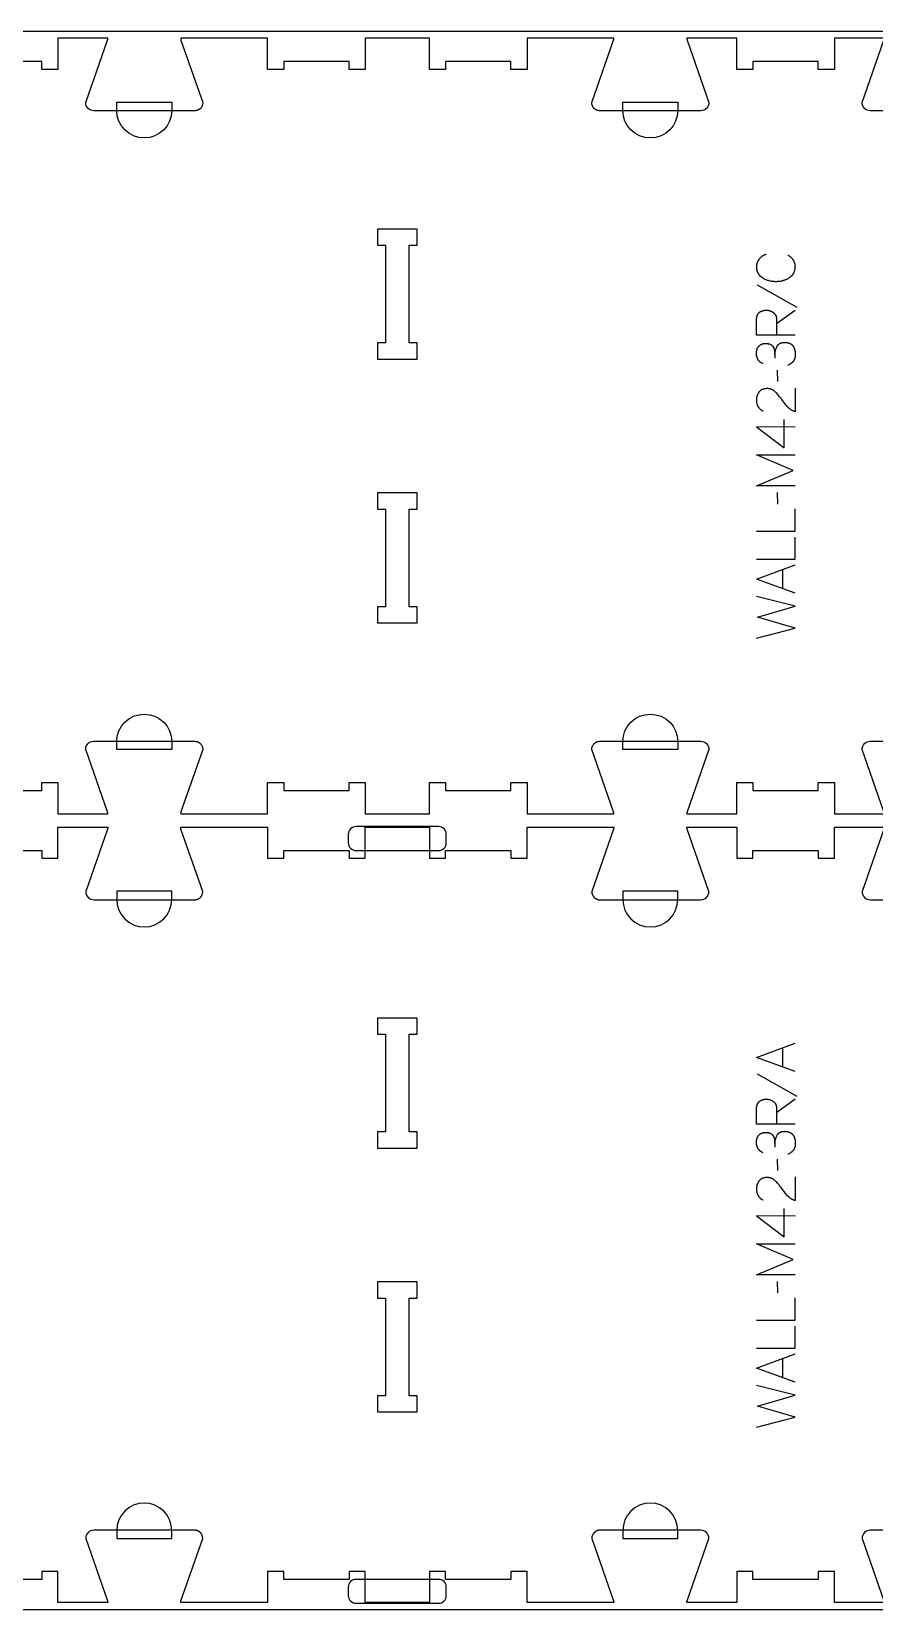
# Model space of a CAD drawing. Extents: x 0 to 4485, y 0 to 10771.
# Drawn here: x 1324 to 1975, y 4349 to 5569 of the extents above; entities that cross this region are included whole.
import ezdxf

# ---------------------------------------------------------------- set-up
doc = ezdxf.new("R2010")
doc.units = 0
for name, color, linetype in [('0_SHEET_SPRUCEPLY_2440X122', 1, 'CONTINUOUS'), ('1_ANYTOOL_1MMDEEP_LABELS_S', 2, 'CONTINUOUS'), ('3_ANYTOOL_CUTTHROUGH_INSID', 4, 'CONTINUOUS'), ('4_ANYTOOL_CUTTHROUGH_OUTSI', 5, 'CONTINUOUS'), ('5_ANYTOOL_HALF_MILL_9MM_IN', 3, 'CONTINUOUS')]:
    doc.layers.add(name, color=color, linetype=linetype)

msp = doc.modelspace()

# ---------------------------------------------------------------- linework, layer by layer
at = {"layer": '0_SHEET_SPRUCEPLY_2440X122'}
msp.add_lwpolyline([(371.7, 5569.4), (371.7, 4349.4), (2811.7, 4349.4), (2811.7, 5569.4)], close=True, dxfattribs=at)
at = {"layer": '1_ANYTOOL_1MMDEEP_LABELS_S', "color": 2}
for points in [[(1891.8, 5397.2), (1891.4, 5397.1), (1891, 5396.9), (1890.6, 5396.7), (1890.2, 5396.5), (1889.8, 5396.3), (1889.5, 5396.1), (1889.1, 5395.9), (1888.8, 5395.7), (1888.5, 5395.4), (1888.1, 5395.2), (1887.8, 5394.9), (1887.5, 5394.6), (1887.2, 5394.4), (1886.9, 5394.1), (1886.7, 5393.8), (1886.4, 5393.5), (1886.3, 5393.3), (1886.1, 5393.1), (1886, 5393), (1885.9, 5392.8), (1885.8, 5392.7), (1885.7, 5392.5), (1885.6, 5392.3), (1885.5, 5392.1), (1885.4, 5392), (1885.3, 5391.8), (1885.2, 5391.6), (1885.1, 5391.4), (1885, 5391.2), (1884.9, 5391.1), (1884.9, 5390.9), (1884.8, 5390.7), (1884.7, 5390.5), (1884.7, 5390.3), (1884.6, 5390.1), (1884.6, 5389.9), (1884.5, 5389.7), (1884.5, 5389.5), (1884.4, 5389.3), (1884.4, 5389.1), (1884.4, 5388.9), (1884.3, 5388.7), (1884.3, 5388.5), (1884.3, 5388.2), (1884.3, 5388), (1884.3, 5387.8), (1884.3, 5387.6), (1884.3, 5387.4), (1884.3, 5387), (1884.3, 5386.7), (1884.3, 5386.3), (1884.3, 5386), (1884.4, 5385.7), (1884.4, 5385.4), (1884.5, 5385.1), (1884.6, 5384.8), (1884.6, 5384.5), (1884.7, 5384.2), (1884.8, 5383.9), (1884.9, 5383.6), (1885, 5383.3), (1885.1, 5383.2), (1885.2, 5383), (1885.2, 5382.9), (1885.3, 5382.8), (1885.4, 5382.6), (1885.4, 5382.5), (1885.5, 5382.4), (1885.6, 5382.3), (1885.7, 5382.1), (1885.8, 5382), (1885.8, 5381.9), (1885.9, 5381.8), (1886, 5381.6), (1886.1, 5381.5), (1886.3, 5381.3), (1886.5, 5381), (1886.7, 5380.8), (1886.9, 5380.6), (1887.1, 5380.4), (1887.4, 5380.2), (1887.6, 5380), (1887.9, 5379.8), (1888.1, 5379.6), (1888.4, 5379.4), (1888.7, 5379.2), (1889, 5379), (1889.6, 5378.7), (1890.1, 5378.4), (1890.8, 5378.1), (1891.4, 5377.8), (1892, 5377.5), (1892.6, 5377.3), (1893.2, 5377.1), (1893.9, 5376.9), (1894.5, 5376.8), (1895.2, 5376.6), (1895.8, 5376.5), (1896.5, 5376.4), (1897.2, 5376.3), (1897.9, 5376.3), (1898.6, 5376.2), (1899.3, 5376.2), (1900, 5376.2), (1900.7, 5376.3), (1901.3, 5376.3), (1902, 5376.4), (1902.7, 5376.5), (1903.3, 5376.6), (1904, 5376.8), (1904.3, 5376.8), (1904.7, 5376.9), (1905, 5377), (1905.3, 5377.1), (1905.6, 5377.2), (1905.9, 5377.3), (1906.2, 5377.4), (1906.6, 5377.6), (1907.2, 5377.8), (1907.8, 5378.1), (1908.4, 5378.4), (1909, 5378.7), (1909.6, 5379.1), (1909.9, 5379.2), (1910.1, 5379.4), (1910.4, 5379.6), (1910.7, 5379.8), (1910.9, 5380), (1911.2, 5380.2), (1911.4, 5380.5), (1911.6, 5380.7), (1911.8, 5380.9), (1912, 5381.1), (1912.2, 5381.4), (1912.3, 5381.5), (1912.4, 5381.6), (1912.5, 5381.7), (1912.6, 5381.9), (1912.7, 5382), (1912.8, 5382.1), (1912.9, 5382.3), (1912.9, 5382.4), (1913, 5382.5), (1913.1, 5382.6), (1913.2, 5382.8), (1913.2, 5382.9), (1913.4, 5383.2), (1913.5, 5383.5), (1913.6, 5383.8), (1913.7, 5384.1), (1913.8, 5384.4), (1913.9, 5384.7), (1914, 5385), (1914, 5385.3), (1914.1, 5385.6), (1914.2, 5386), (1914.2, 5386.3), (1914.2, 5386.6), (1914.2, 5387), (1914.3, 5387.3), (1914.3, 5387.7), (1914.3, 5388.1), (1914.2, 5388.5), (1914.2, 5388.6), (1914.2, 5388.8), (1914.2, 5389), (1914.2, 5389.2), (1914.1, 5389.4), (1914.1, 5389.5), (1914.1, 5389.7), (1914, 5389.9), (1914, 5390.1), (1914, 5390.2), (1913.9, 5390.4), (1913.9, 5390.6), (1913.8, 5390.7), (1913.8, 5390.9), (1913.7, 5391), (1913.6, 5391.2), (1913.6, 5391.3), (1913.5, 5391.5), (1913.4, 5391.6), (1913.4, 5391.8), (1913.3, 5391.9), (1913.2, 5392.1), (1913.1, 5392.2), (1913, 5392.4), (1912.9, 5392.5), (1912.8, 5392.7), (1912.7, 5392.8), (1912.6, 5392.9), (1912.4, 5393.2), (1912.2, 5393.5), (1912, 5393.7), (1911.8, 5394), (1911.5, 5394.2), (1911.3, 5394.4), (1911, 5394.7), (1910.8, 5394.9), (1910.5, 5395.1), (1910.2, 5395.3), (1910, 5395.6), (1909.7, 5395.8), (1909.4, 5396), (1909.1, 5396.2), (1908.8, 5396.3), (1908.4, 5396.5)], [(1884.7, 5373.6), (1915.5, 5356.4)], [(1914.3, 5334.6), (1884.3, 5334.6), (1884.3, 5346), (1884.3, 5346.5), (1884.3, 5347), (1884.3, 5347.2), (1884.3, 5347.4), (1884.4, 5347.6), (1884.4, 5347.9), (1884.4, 5348.1), (1884.5, 5348.3), (1884.5, 5348.5), (1884.5, 5348.7), (1884.6, 5348.9), (1884.6, 5349.1), (1884.7, 5349.3), (1884.8, 5349.5), (1884.8, 5349.7), (1884.9, 5349.9), (1885, 5350), (1885, 5350.2), (1885.1, 5350.4), (1885.2, 5350.5), (1885.3, 5350.7), (1885.4, 5350.9), (1885.5, 5351), (1885.6, 5351.2), (1885.7, 5351.3), (1885.8, 5351.5), (1885.9, 5351.6), (1886, 5351.7), (1886.1, 5351.9), (1886.2, 5352), (1886.4, 5352.1), (1886.5, 5352.2), (1886.6, 5352.3), (1886.7, 5352.4), (1886.9, 5352.6), (1887, 5352.7), (1887.2, 5352.8), (1887.3, 5352.9), (1887.5, 5352.9), (1887.6, 5353), (1887.8, 5353.1), (1888, 5353.2), (1888.1, 5353.3), (1888.3, 5353.3), (1888.5, 5353.4), (1888.7, 5353.5), (1888.9, 5353.5), (1889.1, 5353.6), (1889.2, 5353.6), (1889.4, 5353.7), (1889.6, 5353.7), (1889.9, 5353.8), (1890.1, 5353.8), (1890.3, 5353.8), (1890.5, 5353.9), (1890.7, 5353.9), (1890.9, 5353.9), (1891.2, 5353.9), (1891.6, 5354), (1892.1, 5354), (1892.3, 5354), (1892.5, 5354), (1892.6, 5354), (1892.8, 5353.9), (1893, 5353.9), (1893.2, 5353.9), (1893.3, 5353.9), (1893.5, 5353.9), (1893.7, 5353.8), (1893.8, 5353.8), (1894, 5353.8), (1894.2, 5353.7), (1894.3, 5353.7), (1894.5, 5353.6), (1894.7, 5353.6), (1894.8, 5353.5), (1895, 5353.5), (1895.1, 5353.4), (1895.3, 5353.3), (1895.5, 5353.3), (1895.6, 5353.2), (1895.8, 5353.1), (1895.9, 5353.1), (1896.1, 5353), (1896.2, 5352.9), (1896.4, 5352.8), (1896.5, 5352.7), (1896.7, 5352.6), (1896.8, 5352.5), (1897, 5352.4), (1897.1, 5352.3), (1897.3, 5352.2), (1897.4, 5352.1), (1897.6, 5352), (1897.7, 5351.8), (1897.8, 5351.7), (1898, 5351.6), (1898.1, 5351.5), (1898.2, 5351.4), (1898.3, 5351.2), (1898.4, 5351.1), (1898.5, 5351), (1898.6, 5350.8), (1898.7, 5350.7), (1898.8, 5350.5), (1898.9, 5350.4), (1899, 5350.3), (1899.1, 5350.1), (1899.2, 5350), (1899.2, 5349.8), (1899.3, 5349.7), (1899.4, 5349.5), (1899.4, 5349.3), (1899.5, 5349.2), (1899.5, 5349), (1899.6, 5348.8), (1899.6, 5348.7), (1899.6, 5348.5), (1899.7, 5348.3), (1899.7, 5348.1), (1899.7, 5348), (1899.7, 5347.8), (1899.7, 5347.6), (1899.8, 5345.7), (1899.8, 5343.6), (1899.8, 5334.7)], [(1899.8, 5343.6), (1914.3, 5354.1)], [(1889.2, 5312.5), (1888.9, 5312.7), (1888.6, 5312.9), (1888.3, 5313), (1888, 5313.2), (1887.8, 5313.4), (1887.5, 5313.6), (1887.3, 5313.8), (1887.2, 5313.9), (1887, 5314), (1886.9, 5314.1), (1886.8, 5314.2), (1886.7, 5314.3), (1886.6, 5314.4), (1886.5, 5314.5), (1886.4, 5314.6), (1886.3, 5314.7), (1886.2, 5314.8), (1886.1, 5315), (1886, 5315.1), (1885.9, 5315.2), (1885.8, 5315.3), (1885.7, 5315.4), (1885.7, 5315.6), (1885.6, 5315.7), (1885.5, 5315.8), (1885.4, 5315.9), (1885.3, 5316.1), (1885.3, 5316.2), (1885.2, 5316.3), (1885.1, 5316.5), (1885.1, 5316.6), (1885, 5316.8), (1885, 5316.9), (1884.9, 5317), (1884.8, 5317.2), (1884.8, 5317.3), (1884.7, 5317.5), (1884.7, 5317.6), (1884.7, 5317.8), (1884.6, 5318.1), (1884.5, 5318.4), (1884.4, 5318.7), (1884.4, 5319), (1884.3, 5319.3), (1884.3, 5319.7), (1884.3, 5320), (1884.3, 5320.4), (1884.3, 5320.7), (1884.3, 5320.9), (1884.3, 5321.1), (1884.3, 5321.3), (1884.3, 5321.5), (1884.3, 5321.7), (1884.3, 5321.9), (1884.4, 5322.1), (1884.4, 5322.3), (1884.4, 5322.5), (1884.5, 5322.7), (1884.5, 5322.9), (1884.5, 5323.1), (1884.6, 5323.3), (1884.6, 5323.4), (1884.7, 5323.6), (1884.7, 5323.8), (1884.8, 5324), (1884.9, 5324.1), (1884.9, 5324.3), (1885, 5324.5), (1885.1, 5324.6), (1885.2, 5324.8), (1885.2, 5324.9), (1885.3, 5325.1), (1885.4, 5325.2), (1885.5, 5325.4), (1885.6, 5325.5), (1885.7, 5325.7), (1885.8, 5325.8), (1885.9, 5326), (1886, 5326.1), (1886.2, 5326.2), (1886.3, 5326.4), (1886.4, 5326.5), (1886.5, 5326.6), (1886.6, 5326.7), (1886.8, 5326.8), (1886.9, 5326.9), (1887.1, 5327), (1887.2, 5327.1), (1887.3, 5327.2), (1887.5, 5327.3), (1887.6, 5327.4), (1887.8, 5327.5), (1887.9, 5327.6), (1888.1, 5327.7), (1888.3, 5327.7), (1888.4, 5327.8), (1888.6, 5327.9), (1888.8, 5327.9), (1889, 5328), (1889.1, 5328), (1889.3, 5328.1), (1889.5, 5328.1), (1889.7, 5328.2), (1889.9, 5328.2), (1890.1, 5328.2), (1890.3, 5328.2), (1890.5, 5328.3), (1890.7, 5328.3), (1890.9, 5328.3), (1891.1, 5328.3), (1891.3, 5328.3), (1891.9, 5328.3), (1892.2, 5328.3), (1892.5, 5328.3), (1892.8, 5328.2), (1893.1, 5328.2), (1893.3, 5328.2), (1893.4, 5328.1), (1893.6, 5328.1), (1893.7, 5328.1), (1893.8, 5328), (1894, 5328), (1894.1, 5328), (1894.2, 5327.9), (1894.3, 5327.9), (1894.5, 5327.8), (1894.6, 5327.8), (1894.7, 5327.8), (1894.8, 5327.7), (1894.9, 5327.7), (1895.1, 5327.6), (1895.2, 5327.5), (1895.3, 5327.5), (1895.4, 5327.4), (1895.5, 5327.4), (1895.6, 5327.3), (1895.7, 5327.2), (1895.8, 5327.1), (1895.9, 5327), (1896.1, 5326.8), (1896.3, 5326.7), (1896.4, 5326.5), (1896.5, 5326.4), (1896.6, 5326.4), (1896.7, 5326.3), (1896.7, 5326.2), (1896.8, 5326.1), (1896.9, 5326), (1896.9, 5325.9), (1897, 5325.8), (1897.1, 5325.8), (1897.1, 5325.7), (1897.2, 5325.6), (1897.2, 5325.5), (1897.3, 5325.4), (1897.4, 5325.3), (1897.4, 5325.2), (1897.5, 5325.1), (1897.5, 5325), (1897.6, 5324.9), (1897.6, 5324.8), (1897.6, 5324.7), (1897.7, 5324.6), (1897.7, 5324.5), (1897.8, 5324.3), (1897.9, 5324.1), (1898, 5323.8), (1898, 5323.6), (1898.1, 5323.4), (1898.1, 5323.2), (1898.2, 5322.9), (1898.2, 5322.7), (1898.3, 5322.5), (1898.3, 5322.3), (1898.3, 5322), (1898.4, 5321.8), (1898.4, 5321.5), (1898.4, 5321.3), (1898.4, 5321.1), (1898.4, 5320.8), (1898.5, 5320.6), (1898.5, 5316.9)], [(1898.5, 5319.6), (1898.5, 5320.1), (1898.6, 5320.5), (1898.6, 5320.9), (1898.7, 5321.4), (1898.7, 5321.8), (1898.8, 5322.2), (1898.9, 5322.6), (1899, 5323), (1899.1, 5323.4), (1899.3, 5323.8), (1899.4, 5324.2), (1899.5, 5324.6), (1899.7, 5325), (1899.9, 5325.4), (1900, 5325.7), (1900.2, 5326.1), (1900.3, 5326.3), (1900.4, 5326.5), (1900.5, 5326.6), (1900.5, 5326.6), (1900.6, 5326.7), (1900.7, 5326.8), (1900.7, 5326.9), (1900.8, 5327), (1900.8, 5327), (1900.9, 5327.1), (1901, 5327.2), (1901, 5327.3), (1901.1, 5327.3), (1901.2, 5327.4), (1901.2, 5327.5), (1901.3, 5327.5), (1901.4, 5327.6), (1901.4, 5327.7), (1901.5, 5327.7), (1901.6, 5327.8), (1901.7, 5327.9), (1901.8, 5327.9), (1901.8, 5328), (1901.9, 5328), (1902, 5328.1), (1902.1, 5328.1), (1902.2, 5328.2), (1902.2, 5328.2), (1902.3, 5328.3), (1902.4, 5328.3), (1902.5, 5328.4), (1902.6, 5328.4), (1902.7, 5328.5), (1902.8, 5328.5), (1902.9, 5328.5), (1903, 5328.6), (1903.1, 5328.7), (1903.3, 5328.7), (1903.5, 5328.8), (1903.8, 5328.8), (1904, 5328.9), (1904.2, 5328.9), (1904.4, 5329), (1904.6, 5329), (1904.9, 5329), (1905.1, 5329), (1905.3, 5329.1), (1905.6, 5329.1), (1905.8, 5329.1), (1906.1, 5329.1), (1906.4, 5329.1), (1906.6, 5329.1), (1906.9, 5329), (1907.2, 5329), (1907.4, 5329), (1907.7, 5329), (1907.9, 5328.9), (1908.2, 5328.9), (1908.4, 5328.8), (1908.6, 5328.8), (1908.8, 5328.7), (1909.1, 5328.7), (1909.3, 5328.6), (1909.5, 5328.5), (1909.7, 5328.5), (1909.9, 5328.4), (1910.1, 5328.3), (1910.3, 5328.2), (1910.5, 5328.1), (1910.6, 5328), (1910.8, 5327.9), (1911, 5327.8), (1911.2, 5327.7), (1911.3, 5327.6), (1911.5, 5327.4), (1911.6, 5327.3), (1911.7, 5327.2), (1911.8, 5327.2), (1911.8, 5327.1), (1911.9, 5327), (1912, 5327), (1912, 5326.9), (1912.1, 5326.8), (1912.2, 5326.7), (1912.3, 5326.6), (1912.4, 5326.4), (1912.5, 5326.3), (1912.6, 5326.1), (1912.8, 5325.9), (1912.9, 5325.8), (1913, 5325.6), (1913.1, 5325.4), (1913.2, 5325.2), (1913.2, 5325), (1913.3, 5324.9), (1913.4, 5324.7), (1913.5, 5324.5), (1913.6, 5324.3), (1913.6, 5324.1), (1913.7, 5323.9), (1913.8, 5323.7), (1913.8, 5323.4), (1913.9, 5323.2), (1913.9, 5323), (1914, 5322.8), (1914, 5322.5), (1914.1, 5322.3), (1914.1, 5322.1), (1914.1, 5321.8), (1914.2, 5321.4), (1914.2, 5320.9), (1914.3, 5320.3), (1914.3, 5319.8), (1914.3, 5319.4), (1914.2, 5319.1), (1914.2, 5318.7), (1914.2, 5318.3), (1914.1, 5318), (1914.1, 5317.8), (1914.1, 5317.6), (1914, 5317.5), (1914, 5317.3), (1914, 5317.1), (1913.9, 5317), (1913.9, 5316.8), (1913.8, 5316.7), (1913.8, 5316.5), (1913.7, 5316.3), (1913.7, 5316.2), (1913.6, 5316), (1913.5, 5315.9), (1913.5, 5315.7), (1913.4, 5315.6), (1913.3, 5315.5), (1913.3, 5315.3), (1913.2, 5315.2), (1913.1, 5315), (1913, 5314.9), (1912.9, 5314.8), (1912.8, 5314.6), (1912.8, 5314.5), (1912.7, 5314.4), (1912.6, 5314.2), (1912.5, 5314.1), (1912.4, 5314), (1912.3, 5313.9), (1912.2, 5313.8), (1912, 5313.6), (1911.9, 5313.5), (1911.8, 5313.4), (1911.7, 5313.3), (1911.6, 5313.2), (1911.4, 5313.1), (1911.3, 5313), (1911.2, 5312.9), (1911.1, 5312.8), (1910.9, 5312.7), (1910.8, 5312.6), (1910.6, 5312.5), (1910.5, 5312.4), (1910.4, 5312.3), (1910.2, 5312.2), (1909.9, 5312), (1909.6, 5311.9), (1909.3, 5311.7), (1908.9, 5311.6), (1908.6, 5311.4)], [(1900.4, 5307.6), (1900.5, 5298.8)], [(1914.2, 5293.8), (1914.2, 5275.5), (1913.7, 5275.7), (1913.5, 5275.8), (1913.3, 5275.9), (1913.1, 5275.9), (1912.8, 5276), (1912.6, 5276.1), (1912.4, 5276.2), (1912.2, 5276.3), (1912, 5276.4), (1911.8, 5276.5), (1911.6, 5276.6), (1911.4, 5276.7), (1911.2, 5276.9), (1911, 5277), (1910.8, 5277.1), (1910.6, 5277.2), (1910.4, 5277.4), (1910.2, 5277.5), (1910.1, 5277.6), (1909.9, 5277.8), (1909.7, 5277.9), (1909.5, 5278.1), (1909.3, 5278.2), (1909.2, 5278.4), (1909, 5278.6), (1908.8, 5278.7), (1908.7, 5278.9), (1908.5, 5279.1), (1908.3, 5279.2), (1908, 5279.6), (1906.8, 5281.1), (1905.6, 5282.6), (1904.5, 5284.1), (1903.3, 5285.6), (1902.8, 5286.3), (1902.2, 5287.1), (1901.6, 5287.8), (1901, 5288.5), (1900.5, 5289.1), (1899.9, 5289.8), (1899.2, 5290.4), (1898.6, 5291), (1898.5, 5291.2), (1898.3, 5291.3), (1898.1, 5291.4), (1898, 5291.6), (1897.8, 5291.7), (1897.7, 5291.8), (1897.5, 5291.9), (1897.3, 5292), (1897.1, 5292.2), (1897, 5292.3), (1896.8, 5292.4), (1896.6, 5292.5), (1896.4, 5292.5), (1896.2, 5292.6), (1896, 5292.7), (1895.8, 5292.8), (1895.7, 5292.9), (1895.5, 5292.9), (1895.3, 5293), (1895.1, 5293), (1894.9, 5293.1), (1894.7, 5293.1), (1894.5, 5293.2), (1894.2, 5293.2), (1894, 5293.3), (1893.8, 5293.3), (1893.6, 5293.3), (1893.4, 5293.3), (1893.2, 5293.4), (1892.9, 5293.4), (1892.7, 5293.4), (1892.5, 5293.4), (1892.2, 5293.4), (1892, 5293.4), (1891.8, 5293.4), (1891.5, 5293.3), (1891.3, 5293.3), (1891.1, 5293.3), (1890.8, 5293.3), (1890.6, 5293.2), (1890.4, 5293.2), (1890.2, 5293.1), (1890, 5293.1), (1889.7, 5293), (1889.5, 5293), (1889.3, 5292.9), (1889.1, 5292.8), (1888.9, 5292.7), (1888.8, 5292.7), (1888.6, 5292.6), (1888.4, 5292.5), (1888.2, 5292.4), (1888, 5292.3), (1887.9, 5292.2), (1887.7, 5292.1), (1887.5, 5292), (1887.4, 5291.8), (1887.2, 5291.7), (1887.1, 5291.6), (1886.9, 5291.4), (1886.8, 5291.3), (1886.6, 5291.1), (1886.5, 5291), (1886.4, 5290.8), (1886.2, 5290.7), (1886.1, 5290.5), (1886, 5290.4), (1885.9, 5290.2), (1885.8, 5290), (1885.7, 5289.8), (1885.5, 5289.7), (1885.4, 5289.5), (1885.4, 5289.3), (1885.3, 5289.1), (1885.2, 5288.9), (1885.1, 5288.8), (1885, 5288.6), (1884.9, 5288.4), (1884.9, 5288.2), (1884.8, 5288), (1884.7, 5287.8), (1884.7, 5287.6), (1884.6, 5287.4), (1884.6, 5287.2), (1884.5, 5287), (1884.5, 5286.7), (1884.4, 5286.5), (1884.4, 5286.3), (1884.4, 5286.1), (1884.3, 5285.9), (1884.3, 5285.6), (1884.3, 5285.4), (1884.3, 5285.2), (1884.3, 5284.9), (1884.3, 5284.5), (1884.3, 5284.1), (1884.3, 5283.7), (1884.3, 5283.4), (1884.3, 5283), (1884.4, 5282.7), (1884.4, 5282.4), (1884.5, 5282), (1884.6, 5281.7), (1884.7, 5281.4), (1884.7, 5281.2), (1884.8, 5281.1), (1884.8, 5280.9), (1884.9, 5280.8), (1884.9, 5280.6), (1885, 5280.5), (1885, 5280.3), (1885.1, 5280.2), (1885.2, 5280.1), (1885.2, 5279.9), (1885.3, 5279.8), (1885.4, 5279.6), (1885.5, 5279.5), (1885.5, 5279.4), (1885.6, 5279.2), (1885.7, 5279.1), (1885.8, 5279), (1885.9, 5278.9), (1886, 5278.7), (1886.1, 5278.6), (1886.2, 5278.5), (1886.3, 5278.4), (1886.4, 5278.3), (1886.5, 5278.1), (1886.6, 5278), (1886.7, 5277.9), (1886.8, 5277.8), (1886.9, 5277.7), (1887, 5277.6), (1887.1, 5277.5), (1887.3, 5277.4), (1887.4, 5277.3), (1887.6, 5277.1), (1887.9, 5276.9), (1888.2, 5276.7), (1888.5, 5276.5), (1888.7, 5276.3), (1889.1, 5276.1), (1889.4, 5276)], [(1914.3, 5263.6), (1884.2, 5263.7), (1905.6, 5247.6)], [(1905.6, 5247.6), (1905.6, 5269.4)], [(1914.3, 5218.1), (1884.3, 5218.1), (1912.6, 5230.1), (1884.4, 5242.1), (1914.3, 5242.1)], [(1900.4, 5212.9), (1900.5, 5204.1)], [(1884.3, 5183.2), (1914.3, 5183.2), (1914.3, 5200.3)], [(1884.3, 5161.4), (1914.3, 5161.4), (1914.3, 5178.5)], [(1914.3, 5135.1), (1884.3, 5146), (1914.3, 5157.1)], [(1904.7, 5138.6), (1904.7, 5153.5)], [(1884.3, 5100.4), (1914.3, 5108.1), (1885.2, 5116.6), (1914.3, 5125.1), (1884.3, 5132.6)], [(1914.3, 4765.3), (1884.3, 4776.2), (1914.3, 4787.2)], [(1904.7, 4768.8), (1904.7, 4783.7)], [(1884.8, 4763.6), (1915.5, 4746.4)], [(1914.3, 4724.6), (1884.3, 4724.6), (1884.3, 4736), (1884.3, 4736.5), (1884.3, 4736.9), (1884.3, 4737.2), (1884.4, 4737.4), (1884.4, 4737.6), (1884.4, 4737.8), (1884.4, 4738.1), (1884.5, 4738.3), (1884.5, 4738.5), (1884.6, 4738.7), (1884.6, 4738.9), (1884.7, 4739.1), (1884.7, 4739.3), (1884.8, 4739.5), (1884.8, 4739.7), (1884.9, 4739.8), (1885, 4740), (1885.1, 4740.2), (1885.1, 4740.4), (1885.2, 4740.5), (1885.3, 4740.7), (1885.4, 4740.8), (1885.5, 4741), (1885.6, 4741.1), (1885.7, 4741.3), (1885.8, 4741.4), (1885.9, 4741.6), (1886, 4741.7), (1886.1, 4741.8), (1886.2, 4742), (1886.4, 4742.1), (1886.5, 4742.2), (1886.6, 4742.3), (1886.8, 4742.4), (1886.9, 4742.5), (1887.1, 4742.6), (1887.2, 4742.7), (1887.4, 4742.8), (1887.5, 4742.9), (1887.7, 4743), (1887.8, 4743.1), (1888, 4743.2), (1888.2, 4743.2), (1888.3, 4743.3), (1888.5, 4743.4), (1888.7, 4743.5), (1888.9, 4743.5), (1889.1, 4743.6), (1889.3, 4743.6), (1889.5, 4743.7), (1889.7, 4743.7), (1889.9, 4743.8), (1890.1, 4743.8), (1890.3, 4743.8), (1890.5, 4743.9), (1890.7, 4743.9), (1891, 4743.9), (1891.2, 4743.9), (1891.6, 4743.9), (1892.1, 4744), (1892.3, 4743.9), (1892.5, 4743.9), (1892.7, 4743.9), (1892.8, 4743.9), (1893, 4743.9), (1893.2, 4743.9), (1893.3, 4743.9), (1893.5, 4743.8), (1893.7, 4743.8), (1893.9, 4743.8), (1894, 4743.7), (1894.2, 4743.7), (1894.4, 4743.7), (1894.5, 4743.6), (1894.7, 4743.6), (1894.8, 4743.5), (1895, 4743.4), (1895.2, 4743.4), (1895.3, 4743.3), (1895.5, 4743.3), (1895.6, 4743.2), (1895.8, 4743.1), (1896, 4743), (1896.1, 4743), (1896.3, 4742.9), (1896.4, 4742.8), (1896.6, 4742.7), (1896.7, 4742.6), (1896.9, 4742.5), (1897, 4742.4), (1897.2, 4742.3), (1897.3, 4742.2), (1897.5, 4742.1), (1897.6, 4741.9), (1897.7, 4741.8), (1897.9, 4741.7), (1898, 4741.6), (1898.1, 4741.5), (1898.2, 4741.3), (1898.4, 4741.2), (1898.5, 4741.1), (1898.6, 4740.9), (1898.7, 4740.8), (1898.8, 4740.7), (1898.9, 4740.5), (1898.9, 4740.4), (1899, 4740.2), (1899.1, 4740.1), (1899.2, 4739.9), (1899.3, 4739.8), (1899.3, 4739.6), (1899.4, 4739.5), (1899.4, 4739.3), (1899.5, 4739.1), (1899.5, 4739), (1899.6, 4738.8), (1899.6, 4738.6), (1899.6, 4738.5), (1899.7, 4738.3), (1899.7, 4738.1), (1899.7, 4737.9), (1899.7, 4737.8), (1899.8, 4737.6), (1899.8, 4735.7), (1899.8, 4733.6), (1899.8, 4724.7)], [(1899.8, 4733.6), (1914.3, 4744.1)], [(1889.2, 4702.5), (1888.9, 4702.7), (1888.6, 4702.8), (1888.3, 4703), (1888.1, 4703.2), (1887.8, 4703.4), (1887.5, 4703.6), (1887.3, 4703.7), (1887.2, 4703.8), (1887.1, 4704), (1886.9, 4704.1), (1886.8, 4704.2), (1886.7, 4704.3), (1886.6, 4704.4), (1886.5, 4704.5), (1886.4, 4704.6), (1886.3, 4704.7), (1886.2, 4704.8), (1886.1, 4704.9), (1886, 4705.1), (1885.9, 4705.2), (1885.8, 4705.3), (1885.8, 4705.4), (1885.7, 4705.5), (1885.6, 4705.7), (1885.5, 4705.8), (1885.4, 4705.9), (1885.4, 4706.1), (1885.3, 4706.2), (1885.2, 4706.3), (1885.2, 4706.5), (1885.1, 4706.6), (1885, 4706.7), (1885, 4706.9), (1884.9, 4707), (1884.9, 4707.2), (1884.8, 4707.3), (1884.8, 4707.4), (1884.7, 4707.6), (1884.7, 4707.7), (1884.6, 4708), (1884.5, 4708.4), (1884.5, 4708.7), (1884.4, 4709), (1884.4, 4709.3), (1884.3, 4709.7), (1884.3, 4710), (1884.3, 4710.3), (1884.3, 4710.7), (1884.3, 4710.9), (1884.3, 4711.1), (1884.3, 4711.3), (1884.3, 4711.5), (1884.3, 4711.7), (1884.4, 4711.9), (1884.4, 4712.1), (1884.4, 4712.3), (1884.4, 4712.5), (1884.5, 4712.7), (1884.5, 4712.9), (1884.6, 4713.1), (1884.6, 4713.2), (1884.6, 4713.4), (1884.7, 4713.6), (1884.8, 4713.8), (1884.8, 4713.9), (1884.9, 4714.1), (1885, 4714.3), (1885, 4714.4), (1885.1, 4714.6), (1885.2, 4714.8), (1885.3, 4714.9), (1885.3, 4715.1), (1885.4, 4715.2), (1885.5, 4715.4), (1885.6, 4715.5), (1885.7, 4715.7), (1885.8, 4715.8), (1885.9, 4715.9), (1886.1, 4716.1), (1886.2, 4716.2), (1886.3, 4716.3), (1886.4, 4716.5), (1886.5, 4716.6), (1886.7, 4716.7), (1886.8, 4716.8), (1886.9, 4716.9), (1887.1, 4717), (1887.2, 4717.1), (1887.4, 4717.2), (1887.5, 4717.3), (1887.7, 4717.4), (1887.8, 4717.5), (1888, 4717.6), (1888.1, 4717.6), (1888.3, 4717.7), (1888.5, 4717.8), (1888.6, 4717.8), (1888.8, 4717.9), (1889, 4718), (1889.2, 4718), (1889.3, 4718.1), (1889.5, 4718.1), (1889.7, 4718.1), (1889.9, 4718.2), (1890.1, 4718.2), (1890.3, 4718.2), (1890.5, 4718.2), (1890.7, 4718.3), (1890.9, 4718.3), (1891.1, 4718.3), (1891.3, 4718.3), (1891.9, 4718.3), (1892.2, 4718.3), (1892.5, 4718.2), (1892.8, 4718.2), (1893.1, 4718.2), (1893.3, 4718.1), (1893.4, 4718.1), (1893.6, 4718.1), (1893.7, 4718.1), (1893.9, 4718), (1894, 4718), (1894.1, 4718), (1894.2, 4717.9), (1894.4, 4717.9), (1894.5, 4717.8), (1894.6, 4717.8), (1894.7, 4717.7), (1894.8, 4717.7), (1895, 4717.6), (1895.1, 4717.6), (1895.2, 4717.5), (1895.3, 4717.5), (1895.4, 4717.4), (1895.5, 4717.3), (1895.6, 4717.3), (1895.7, 4717.2), (1895.8, 4717.1), (1896, 4717), (1896.1, 4716.8), (1896.3, 4716.7), (1896.4, 4716.5), (1896.5, 4716.4), (1896.6, 4716.3), (1896.7, 4716.3), (1896.7, 4716.2), (1896.8, 4716.1), (1896.9, 4716), (1897, 4715.9), (1897, 4715.8), (1897.1, 4715.7), (1897.1, 4715.6), (1897.2, 4715.6), (1897.3, 4715.5), (1897.3, 4715.4), (1897.4, 4715.3), (1897.4, 4715.2), (1897.5, 4715.1), (1897.5, 4715), (1897.6, 4714.9), (1897.6, 4714.8), (1897.7, 4714.7), (1897.7, 4714.6), (1897.8, 4714.5), (1897.8, 4714.3), (1897.9, 4714), (1898, 4713.8), (1898, 4713.6), (1898.1, 4713.4), (1898.2, 4713.2), (1898.2, 4712.9), (1898.2, 4712.7), (1898.3, 4712.5), (1898.3, 4712.2), (1898.4, 4712), (1898.4, 4711.8), (1898.4, 4711.5), (1898.4, 4711.3), (1898.5, 4711), (1898.5, 4710.8), (1898.5, 4710.5), (1898.5, 4706.8)], [(1898.5, 4709.6), (1898.5, 4710.1), (1898.6, 4710.5), (1898.6, 4710.9), (1898.7, 4711.3), (1898.8, 4711.8), (1898.8, 4712.2), (1898.9, 4712.6), (1899, 4713), (1899.2, 4713.4), (1899.3, 4713.8), (1899.4, 4714.2), (1899.6, 4714.6), (1899.7, 4715), (1899.9, 4715.3), (1900.1, 4715.7), (1900.3, 4716.1), (1900.4, 4716.3), (1900.5, 4716.5), (1900.5, 4716.5), (1900.6, 4716.6), (1900.6, 4716.7), (1900.7, 4716.8), (1900.7, 4716.9), (1900.8, 4716.9), (1900.9, 4717), (1900.9, 4717.1), (1901, 4717.2), (1901.1, 4717.2), (1901.1, 4717.3), (1901.2, 4717.4), (1901.3, 4717.5), (1901.3, 4717.5), (1901.4, 4717.6), (1901.5, 4717.7), (1901.5, 4717.7), (1901.6, 4717.8), (1901.7, 4717.8), (1901.8, 4717.9), (1901.9, 4718), (1901.9, 4718), (1902, 4718.1), (1902.1, 4718.1), (1902.2, 4718.2), (1902.3, 4718.2), (1902.3, 4718.3), (1902.4, 4718.3), (1902.5, 4718.4), (1902.6, 4718.4), (1902.7, 4718.4), (1902.8, 4718.5), (1902.9, 4718.5), (1903, 4718.6), (1903.2, 4718.6), (1903.4, 4718.7), (1903.6, 4718.8), (1903.8, 4718.8), (1904, 4718.9), (1904.2, 4718.9), (1904.4, 4718.9), (1904.6, 4719), (1904.9, 4719), (1905.1, 4719), (1905.4, 4719), (1905.6, 4719), (1905.8, 4719.1), (1906.1, 4719), (1906.4, 4719), (1906.7, 4719), (1906.9, 4719), (1907.2, 4719), (1907.4, 4719), (1907.7, 4718.9), (1907.9, 4718.9), (1908.2, 4718.9), (1908.4, 4718.8), (1908.6, 4718.8), (1908.9, 4718.7), (1909.1, 4718.6), (1909.3, 4718.6), (1909.5, 4718.5), (1909.7, 4718.4), (1909.9, 4718.3), (1910.1, 4718.3), (1910.3, 4718.2), (1910.5, 4718.1), (1910.7, 4718), (1910.8, 4717.9), (1911, 4717.8), (1911.2, 4717.7), (1911.3, 4717.5), (1911.5, 4717.4), (1911.6, 4717.3), (1911.7, 4717.2), (1911.8, 4717.1), (1911.9, 4717.1), (1911.9, 4717), (1912, 4716.9), (1912.1, 4716.9), (1912.1, 4716.8), (1912.2, 4716.7), (1912.3, 4716.6), (1912.4, 4716.4), (1912.6, 4716.2), (1912.7, 4716.1), (1912.8, 4715.9), (1912.9, 4715.7), (1913, 4715.6), (1913.1, 4715.4), (1913.2, 4715.2), (1913.3, 4715), (1913.4, 4714.8), (1913.4, 4714.6), (1913.5, 4714.4), (1913.6, 4714.2), (1913.7, 4714), (1913.7, 4713.8), (1913.8, 4713.6), (1913.9, 4713.4), (1913.9, 4713.2), (1914, 4713), (1914, 4712.8), (1914.1, 4712.5), (1914.1, 4712.3), (1914.1, 4712.1), (1914.2, 4711.8), (1914.2, 4711.3), (1914.3, 4710.8), (1914.3, 4710.3), (1914.3, 4709.8), (1914.3, 4709.4), (1914.3, 4709), (1914.2, 4708.7), (1914.2, 4708.3), (1914.1, 4708), (1914.1, 4707.8), (1914.1, 4707.6), (1914.1, 4707.4), (1914, 4707.3), (1914, 4707.1), (1913.9, 4707), (1913.9, 4706.8), (1913.8, 4706.6), (1913.8, 4706.5), (1913.7, 4706.3), (1913.7, 4706.2), (1913.6, 4706), (1913.6, 4705.9), (1913.5, 4705.7), (1913.4, 4705.6), (1913.3, 4705.4), (1913.3, 4705.3), (1913.2, 4705.1), (1913.1, 4705), (1913, 4704.9), (1913, 4704.7), (1912.9, 4704.6), (1912.8, 4704.5), (1912.7, 4704.3), (1912.6, 4704.2), (1912.5, 4704.1), (1912.4, 4704), (1912.3, 4703.9), (1912.2, 4703.7), (1912.1, 4703.6), (1911.9, 4703.5), (1911.8, 4703.4), (1911.7, 4703.3), (1911.6, 4703.2), (1911.5, 4703.1), (1911.3, 4703), (1911.2, 4702.9), (1911.1, 4702.8), (1910.9, 4702.7), (1910.8, 4702.6), (1910.7, 4702.5), (1910.5, 4702.4), (1910.4, 4702.3), (1910.2, 4702.2), (1909.9, 4702), (1909.6, 4701.8), (1909.3, 4701.7), (1908.9, 4701.5), (1908.6, 4701.4)], [(1900.4, 4697.5), (1900.5, 4688.8)], [(1914.2, 4683.8), (1914.2, 4665.5), (1913.7, 4665.7), (1913.5, 4665.7), (1913.3, 4665.8), (1913.1, 4665.9), (1912.9, 4666), (1912.6, 4666.1), (1912.4, 4666.2), (1912.2, 4666.3), (1912, 4666.4), (1911.8, 4666.5), (1911.6, 4666.6), (1911.4, 4666.7), (1911.2, 4666.8), (1911, 4667), (1910.8, 4667.1), (1910.6, 4667.2), (1910.4, 4667.4), (1910.3, 4667.5), (1910.1, 4667.6), (1909.9, 4667.8), (1909.7, 4667.9), (1909.5, 4668.1), (1909.4, 4668.2), (1909.2, 4668.4), (1909, 4668.5), (1908.9, 4668.7), (1908.7, 4668.9), (1908.5, 4669), (1908.4, 4669.2), (1908.1, 4669.6), (1906.8, 4671), (1905.6, 4672.5), (1904.5, 4674), (1903.4, 4675.6), (1902.8, 4676.3), (1902.2, 4677.1), (1901.7, 4677.8), (1901.1, 4678.5), (1900.5, 4679.1), (1899.9, 4679.8), (1899.3, 4680.4), (1898.6, 4681), (1898.5, 4681.1), (1898.3, 4681.3), (1898.2, 4681.4), (1898, 4681.5), (1897.8, 4681.7), (1897.7, 4681.8), (1897.5, 4681.9), (1897.3, 4682), (1897.2, 4682.1), (1897, 4682.2), (1896.8, 4682.3), (1896.6, 4682.4), (1896.4, 4682.5), (1896.2, 4682.6), (1896.1, 4682.7), (1895.9, 4682.8), (1895.7, 4682.8), (1895.5, 4682.9), (1895.3, 4683), (1895.1, 4683), (1894.9, 4683.1), (1894.7, 4683.1), (1894.5, 4683.2), (1894.3, 4683.2), (1894.1, 4683.2), (1893.8, 4683.3), (1893.6, 4683.3), (1893.4, 4683.3), (1893.2, 4683.3), (1893, 4683.3), (1892.7, 4683.3), (1892.5, 4683.4), (1892.3, 4683.3), (1892, 4683.3), (1891.8, 4683.3), (1891.5, 4683.3), (1891.3, 4683.3), (1891.1, 4683.3), (1890.8, 4683.2), (1890.6, 4683.2), (1890.4, 4683.2), (1890.2, 4683.1), (1890, 4683.1), (1889.8, 4683), (1889.6, 4682.9), (1889.4, 4682.9), (1889.2, 4682.8), (1889, 4682.7), (1888.8, 4682.6), (1888.6, 4682.6), (1888.4, 4682.5), (1888.2, 4682.4), (1888.1, 4682.3), (1887.9, 4682.2), (1887.7, 4682), (1887.6, 4681.9), (1887.4, 4681.8), (1887.2, 4681.7), (1887.1, 4681.6), (1886.9, 4681.4), (1886.8, 4681.3), (1886.7, 4681.1), (1886.5, 4681), (1886.4, 4680.8), (1886.3, 4680.7), (1886.1, 4680.5), (1886, 4680.3), (1885.9, 4680.2), (1885.8, 4680), (1885.7, 4679.8), (1885.6, 4679.7), (1885.5, 4679.5), (1885.4, 4679.3), (1885.3, 4679.1), (1885.2, 4678.9), (1885.1, 4678.7), (1885, 4678.5), (1885, 4678.4), (1884.9, 4678.2), (1884.8, 4678), (1884.7, 4677.8), (1884.7, 4677.6), (1884.6, 4677.4), (1884.6, 4677.1), (1884.5, 4676.9), (1884.5, 4676.7), (1884.5, 4676.5), (1884.4, 4676.3), (1884.4, 4676.1), (1884.4, 4675.8), (1884.3, 4675.6), (1884.3, 4675.4), (1884.3, 4675.1), (1884.3, 4674.9), (1884.3, 4674.4), (1884.3, 4674.1), (1884.3, 4673.7), (1884.3, 4673.4), (1884.4, 4673), (1884.4, 4672.7), (1884.5, 4672.3), (1884.5, 4672), (1884.6, 4671.7), (1884.7, 4671.4), (1884.7, 4671.2), (1884.8, 4671.1), (1884.8, 4670.9), (1884.9, 4670.8), (1884.9, 4670.6), (1885, 4670.5), (1885.1, 4670.3), (1885.1, 4670.2), (1885.2, 4670), (1885.3, 4669.9), (1885.3, 4669.8), (1885.4, 4669.6), (1885.5, 4669.5), (1885.6, 4669.4), (1885.6, 4669.2), (1885.7, 4669.1), (1885.8, 4669), (1885.9, 4668.8), (1886, 4668.7), (1886.1, 4668.6), (1886.2, 4668.5), (1886.3, 4668.3), (1886.4, 4668.2), (1886.5, 4668.1), (1886.6, 4668), (1886.7, 4667.9), (1886.8, 4667.8), (1886.9, 4667.7), (1887, 4667.6), (1887.2, 4667.4), (1887.3, 4667.3), (1887.4, 4667.2), (1887.7, 4667), (1887.9, 4666.8), (1888.2, 4666.6), (1888.5, 4666.5), (1888.8, 4666.3), (1889.1, 4666.1), (1889.4, 4666)], [(1914.3, 4653.6), (1884.2, 4653.7), (1905.6, 4637.6)], [(1905.6, 4637.6), (1905.6, 4659.4)], [(1914.3, 4608.1), (1884.3, 4608.1), (1912.7, 4620.1), (1884.4, 4632.1), (1914.3, 4632.1)], [(1900.4, 4602.9), (1900.5, 4594.1)], [(1884.3, 4573.2), (1914.3, 4573.2), (1914.3, 4590.3)], [(1884.3, 4551.4), (1914.3, 4551.4), (1914.3, 4568.5)], [(1914.3, 4525.1), (1884.3, 4536), (1914.3, 4547.1)], [(1904.7, 4528.6), (1904.7, 4543.5)], [(1884.3, 4490.4), (1914.3, 4498.1), (1885.2, 4506.6), (1914.3, 4515.1), (1884.3, 4522.6)]]:
    msp.add_lwpolyline(points, dxfattribs=at)
at = {"layer": '3_ANYTOOL_CUTTHROUGH_INSID', "color": 4}
for points in [[(1621.7, 5416.7), (1591.5, 5416.7), (1591.5, 5404.2), (1597.5, 5404.2), (1597.5, 5328.7), (1591.5, 5328.7), (1591.5, 5316.2), (1622, 5316.2), (1622, 5328.7), (1616, 5328.7), (1616, 5404.2), (1622, 5404.2), (1622, 5416.7)], [(1591.7, 5112.2), (1622, 5112.2), (1622, 5124.7), (1616, 5124.7), (1616, 5200.2), (1622, 5200.2), (1622, 5212.7), (1591.5, 5212.7), (1591.5, 5200.2), (1597.5, 5200.2), (1597.5, 5124.7), (1591.5, 5124.7), (1591.5, 5112.2)], [(1591.5, 4806.4), (1591.5, 4794.2), (1597.5, 4794.2), (1597.5, 4718.7), (1591.5, 4718.7), (1591.5, 4706.2), (1622, 4706.2), (1622, 4718.7), (1616, 4718.7), (1616, 4794.2), (1622, 4794.2), (1622, 4806.7), (1591.5, 4806.7)], [(1622, 4502.4), (1622, 4514.7), (1616, 4514.7), (1616, 4590.2), (1622, 4590.2), (1622, 4602.7), (1591.5, 4602.7), (1591.5, 4590.2), (1597.5, 4590.2), (1597.5, 4514.7), (1591.5, 4514.7), (1591.5, 4502.2), (1622, 4502.2)]]:
    msp.add_lwpolyline(points, close=True, dxfattribs=at)
at = {"layer": '4_ANYTOOL_CUTTHROUGH_OUTSI', "color": 5}
for points in [[(1983.1, 5564.2), (1944.5, 5564.2), (1944.5, 5540.2), (1932, 5540.2), (1932, 5546.2), (1881.5, 5546.2), (1881.5, 5540.2), (1869, 5540.2), (1869, 5564.2), (1830.4, 5564.2), (1830.4, 5564.2, 0.061485), (1830.6, 5562.8), (1847.5, 5514.5), (1847.5, 5514.5), (1847.5, 5514.4), (1847.5, 5514.4, -0.414214), (1841.2, 5508.2), (1763.2, 5508.2), (1763.1, 5508.2), (1762.9, 5508.2), (1762.8, 5508.2), (1762.6, 5508.2), (1762.5, 5508.2), (1762.3, 5508.2), (1762.2, 5508.3), (1762, 5508.3), (1761.9, 5508.3), (1761.7, 5508.4), (1761.6, 5508.4), (1761.4, 5508.4), (1761.3, 5508.5), (1761.1, 5508.5), (1761, 5508.6), (1760.9, 5508.6), (1760.7, 5508.7), (1760.6, 5508.8), (1760.4, 5508.8), (1760.3, 5508.9), (1760.2, 5509), (1760, 5509.1), (1759.9, 5509.1), (1759.8, 5509.2), (1759.6, 5509.3), (1759.5, 5509.4), (1759.4, 5509.5), (1759.3, 5509.6), (1759.2, 5509.7), (1759, 5509.8), (1758.9, 5509.9), (1758.8, 5510, -0.198912), (1757, 5514.4), (1757, 5514.5), (1757, 5514.5), (1773.9, 5562.8), (1773.9, 5562.8, 0.061485), (1774.1, 5564.2), (1756.7, 5564.2), (1707, 5564.2), (1707, 5540.2), (1694.5, 5540.2), (1694.5, 5546.2), (1644, 5546.2), (1644, 5540.2), (1631.5, 5540.2), (1631.5, 5564.2), (1582, 5564.2), (1582, 5540.2), (1569.5, 5540.2), (1569.5, 5546.2), (1519, 5546.2), (1519, 5540.2), (1506.5, 5540.2), (1506.5, 5564.2), (1456.7, 5564.2), (1439.3, 5564.2), (1439.3, 5564.2, 0.061485), (1439.5, 5562.8), (1456.4, 5514.5), (1456.4, 5514.5), (1456.4, 5514.4), (1456.4, 5514.4, -0.198912), (1454.6, 5510), (1454.5, 5509.9), (1454.4, 5509.8), (1454.2, 5509.7), (1454.1, 5509.6), (1454, 5509.5), (1453.9, 5509.4), (1453.8, 5509.3), (1453.6, 5509.2), (1453.5, 5509.1), (1453.4, 5509.1), (1453.2, 5509), (1453.1, 5508.9), (1453, 5508.8), (1452.8, 5508.8), (1452.7, 5508.7), (1452.5, 5508.6), (1452.4, 5508.6), (1452.3, 5508.5), (1452.1, 5508.5), (1452, 5508.4), (1451.8, 5508.4), (1451.7, 5508.4), (1451.5, 5508.3), (1451.4, 5508.3), (1451.2, 5508.3), (1451.1, 5508.2), (1450.9, 5508.2), (1450.8, 5508.2), (1450.6, 5508.2), (1450.5, 5508.2), (1450.3, 5508.2), (1450.2, 5508.2), (1372.2, 5508.2, -0.414214), (1365.9, 5514.4), (1365.9, 5514.5), (1365.9, 5514.5), (1382.8, 5562.8), (1382.8, 5562.8, 0.061485), (1383.1, 5564.2), (1344.5, 5564.2), (1344.5, 5540.2), (1332, 5540.2), (1332, 5546.2), (1281.5, 5546.2)], [(2050.2, 5508.2), (1972.2, 5508.2, -0.414214), (1965.9, 5514.4), (1965.9, 5514.5), (1965.9, 5514.5), (1982.8, 5562.8)], [(1281.5, 4982.7), (1332, 4982.7), (1332, 4988.7), (1344.5, 4988.7), (1344.5, 4964.7), (1383.1, 4964.7), (1383.1, 4964.7, 0.061485), (1382.8, 4966.1), (1365.9, 5014.3), (1365.9, 5014.4), (1365.9, 5014.4), (1365.9, 5014.4, -0.414214), (1372.2, 5020.7), (1450.2, 5020.7), (1450.3, 5020.7), (1450.5, 5020.7), (1450.6, 5020.7), (1450.8, 5020.6), (1450.9, 5020.6), (1451.1, 5020.6), (1451.2, 5020.6), (1451.4, 5020.6), (1451.5, 5020.5), (1451.7, 5020.5), (1451.8, 5020.4), (1452, 5020.4), (1452.1, 5020.4), (1452.3, 5020.3), (1452.4, 5020.3), (1452.5, 5020.2), (1452.7, 5020.1), (1452.8, 5020.1), (1453, 5020), (1453.1, 5019.9), (1453.2, 5019.9), (1453.4, 5019.8), (1453.5, 5019.7), (1453.6, 5019.6), (1453.8, 5019.5), (1453.9, 5019.4), (1454, 5019.3), (1454.1, 5019.2), (1454.2, 5019.1), (1454.4, 5019), (1454.5, 5018.9), (1454.6, 5018.8, -0.198912), (1456.4, 5014.4), (1456.4, 5014.4), (1456.4, 5014.3), (1439.5, 4966.1), (1439.5, 4966.1, 0.061485), (1439.3, 4964.7), (1506.5, 4964.7), (1506.5, 4988.7), (1519, 4988.7), (1519, 4982.7), (1569.5, 4982.7), (1569.5, 4988.7), (1582, 4988.7), (1582, 4964.7), (1631.5, 4964.7), (1631.5, 4988.7), (1631.7, 4988.7), (1644, 4988.7), (1644, 4982.7), (1694.5, 4982.7), (1694.5, 4988.7), (1707, 4988.7), (1707, 4964.7), (1774.1, 4964.7), (1774.1, 4964.7, 0.061485), (1773.9, 4966.1), (1757, 5014.3), (1757, 5014.4), (1757, 5014.4), (1757, 5014.4, -0.198912), (1758.8, 5018.8), (1758.9, 5018.9), (1759, 5019), (1759.2, 5019.1), (1759.3, 5019.2), (1759.4, 5019.3), (1759.5, 5019.4), (1759.6, 5019.5), (1759.8, 5019.6), (1759.9, 5019.7), (1760, 5019.8), (1760.2, 5019.9), (1760.3, 5019.9), (1760.4, 5020), (1760.6, 5020.1), (1760.7, 5020.1), (1760.9, 5020.2), (1761, 5020.3), (1761.1, 5020.3), (1761.3, 5020.4), (1761.4, 5020.4), (1761.6, 5020.4), (1761.7, 5020.5), (1761.9, 5020.5), (1762, 5020.6), (1762.2, 5020.6), (1762.3, 5020.6), (1762.5, 5020.6), (1762.6, 5020.6), (1762.8, 5020.7), (1762.9, 5020.7), (1763.1, 5020.7), (1763.2, 5020.7), (1841.2, 5020.7, -0.414214), (1847.5, 5014.4), (1847.5, 5014.4), (1847.5, 5014.3), (1830.6, 4966.1), (1830.6, 4966.1, 0.061485), (1830.4, 4964.7), (1869, 4964.7), (1869, 4988.7), (1869.2, 4988.7), (1881.2, 4988.7), (1881.5, 4988.7), (1881.5, 4982.7), (1932, 4982.7), (1932, 4988.7), (1944.5, 4988.7), (1944.5, 4988.4), (1944.5, 4964.7), (1983.1, 4964.7)], [(1982.8, 4966.1), (1965.9, 5014.3), (1965.9, 5014.4), (1965.9, 5014.4), (1965.9, 5014.4, -0.414214), (1972.2, 5020.7), (2050.2, 5020.7)], [(1281.5, 4936.2), (1332, 4936.2), (1332, 4930.2), (1344.5, 4930.2), (1344.5, 4954.2), (1383.1, 4954.2), (1383.1, 4954.2, -0.061485), (1382.8, 4952.8), (1365.9, 4904.5), (1365.9, 4904.5), (1365.9, 4904.4), (1365.9, 4904.4, 0.414214), (1372.2, 4898.2), (1450.2, 4898.2), (1450.3, 4898.2), (1450.5, 4898.2), (1450.6, 4898.2), (1450.8, 4898.2), (1450.9, 4898.2), (1451.1, 4898.2), (1451.2, 4898.3), (1451.4, 4898.3), (1451.5, 4898.3), (1451.7, 4898.4), (1451.8, 4898.4), (1452, 4898.4), (1452.1, 4898.5), (1452.3, 4898.5), (1452.4, 4898.6), (1452.5, 4898.6), (1452.7, 4898.7), (1452.8, 4898.8), (1453, 4898.8), (1453.1, 4898.9), (1453.2, 4899), (1453.4, 4899.1), (1453.5, 4899.1), (1453.6, 4899.2), (1453.8, 4899.3), (1453.9, 4899.4), (1454, 4899.5), (1454.1, 4899.6), (1454.2, 4899.7), (1454.4, 4899.8), (1454.5, 4899.9), (1454.6, 4900, 0.198912), (1456.4, 4904.4), (1456.4, 4904.5), (1456.4, 4904.5), (1439.5, 4952.8), (1439.5, 4952.8, -0.061485), (1439.3, 4954.2), (1506.5, 4954.2), (1506.5, 4930.2), (1519, 4930.2), (1519, 4936.2), (1569.5, 4936.2), (1569.5, 4930.2), (1582, 4930.2), (1582, 4954.2), (1631.5, 4954.2), (1631.5, 4930.2), (1631.7, 4930.2), (1644, 4930.2), (1644, 4936.2), (1694.5, 4936.2), (1694.5, 4930.2), (1707, 4930.2), (1707, 4954.2), (1774.1, 4954.2), (1774.1, 4954.2, -0.061485), (1773.9, 4952.8), (1757, 4904.5), (1757, 4904.5), (1757, 4904.4), (1757, 4904.4, 0.198912), (1758.8, 4900), (1758.9, 4899.9), (1759, 4899.8), (1759.2, 4899.7), (1759.3, 4899.6), (1759.4, 4899.5), (1759.5, 4899.4), (1759.6, 4899.3), (1759.8, 4899.2), (1759.9, 4899.1), (1760, 4899.1), (1760.2, 4899), (1760.3, 4898.9), (1760.4, 4898.8), (1760.6, 4898.8), (1760.7, 4898.7), (1760.9, 4898.6), (1761, 4898.6), (1761.1, 4898.5), (1761.3, 4898.5), (1761.4, 4898.4), (1761.6, 4898.4), (1761.7, 4898.4), (1761.9, 4898.3), (1762, 4898.3), (1762.2, 4898.3), (1762.3, 4898.2), (1762.5, 4898.2), (1762.6, 4898.2), (1762.8, 4898.2), (1762.9, 4898.2), (1763.1, 4898.2), (1763.2, 4898.2), (1841.2, 4898.2, 0.414214), (1847.5, 4904.4), (1847.5, 4904.5), (1847.5, 4904.5), (1830.6, 4952.8), (1830.6, 4952.8, -0.061485), (1830.4, 4954.2), (1869, 4954.2), (1869, 4930.4), (1869, 4930.2), (1869.2, 4930.2), (1881.2, 4930.2), (1881.5, 4930.2), (1881.5, 4936.2), (1932, 4936.2), (1932, 4930.2), (1944.5, 4930.2), (1944.5, 4954.2), (1983.1, 4954.2)], [(1982.8, 4952.8), (1965.9, 4904.5), (1965.9, 4904.5), (1965.9, 4904.4), (1965.9, 4904.4, 0.414214), (1972.2, 4898.2), (2050.2, 4898.2)], [(1983.1, 4354.7), (1944.5, 4354.7), (1944.5, 4378.4), (1944.5, 4378.7), (1932, 4378.7), (1932, 4372.7), (1881.5, 4372.7), (1881.5, 4378.7), (1869, 4378.7), (1869, 4378.4), (1869, 4354.7), (1830.4, 4354.7), (1830.4, 4354.7, -0.061485), (1830.6, 4356.1), (1847.5, 4404.3), (1847.5, 4404.4), (1847.5, 4404.4), (1847.5, 4404.4, 0.414214), (1841.2, 4410.7), (1763.2, 4410.7), (1763.1, 4410.7), (1762.9, 4410.7), (1762.8, 4410.7), (1762.6, 4410.6), (1762.5, 4410.6), (1762.3, 4410.6), (1762.2, 4410.6), (1762, 4410.6), (1761.9, 4410.5), (1761.7, 4410.5), (1761.6, 4410.4), (1761.4, 4410.4), (1761.3, 4410.4), (1761.1, 4410.3), (1761, 4410.3), (1760.9, 4410.2), (1760.7, 4410.1), (1760.6, 4410.1), (1760.4, 4410), (1760.3, 4409.9), (1760.2, 4409.9), (1760, 4409.8), (1759.9, 4409.7), (1759.8, 4409.6), (1759.6, 4409.5), (1759.5, 4409.4), (1759.4, 4409.3), (1759.3, 4409.2), (1759.2, 4409.1), (1759, 4409), (1758.9, 4408.9), (1758.8, 4408.8, 0.198912), (1757, 4404.4), (1757, 4404.4), (1757, 4404.3), (1773.9, 4356.1), (1773.9, 4356.1, -0.061485), (1774.1, 4354.7), (1756.7, 4354.7), (1707, 4354.7), (1707, 4378.7), (1694.5, 4378.7), (1694.5, 4372.7), (1644, 4372.7), (1644, 4378.7), (1631.5, 4378.7), (1631.5, 4354.7), (1582, 4354.7), (1582, 4378.7), (1569.5, 4378.7), (1569.5, 4372.7), (1519, 4372.7), (1519, 4378.7), (1506.5, 4378.7), (1506.5, 4354.7), (1439.3, 4354.7), (1439.3, 4354.7, -0.061485), (1439.5, 4356.1), (1456.4, 4404.3), (1456.4, 4404.4), (1456.4, 4404.4), (1456.4, 4404.4, 0.198912), (1454.6, 4408.8), (1454.5, 4408.9), (1454.4, 4409), (1454.2, 4409.1), (1454.1, 4409.2), (1454, 4409.3), (1453.9, 4409.4), (1453.8, 4409.5), (1453.6, 4409.6), (1453.5, 4409.7), (1453.4, 4409.8), (1453.2, 4409.9), (1453.1, 4409.9), (1453, 4410), (1452.8, 4410.1), (1452.7, 4410.1), (1452.5, 4410.2), (1452.4, 4410.3), (1452.3, 4410.3), (1452.1, 4410.4), (1452, 4410.4), (1451.8, 4410.4), (1451.7, 4410.5), (1451.5, 4410.5), (1451.4, 4410.6), (1451.2, 4410.6), (1451.1, 4410.6), (1450.9, 4410.6), (1450.8, 4410.6), (1450.6, 4410.7), (1450.5, 4410.7), (1450.3, 4410.7), (1450.2, 4410.7), (1372.2, 4410.7, 0.414214), (1365.9, 4404.4), (1365.9, 4404.4), (1365.9, 4404.3), (1382.8, 4356.1), (1382.8, 4356.1, -0.061485), (1383.1, 4354.7), (1344.5, 4354.7), (1344.5, 4378.4), (1344.5, 4378.7), (1332, 4378.7), (1332, 4372.7), (1281.5, 4372.7)], [(2050.2, 4410.7), (1972.2, 4410.7, 0.414214), (1965.9, 4404.4), (1965.9, 4404.4), (1965.9, 4404.3), (1982.8, 4356.1)]]:
    msp.add_lwpolyline(points, format="xyb", dxfattribs=at)
at = {"layer": '5_ANYTOOL_HALF_MILL_9MM_IN'}
for points in [[(1432.4, 5508.4, -1), (1389.9, 5508.4), (1389.9, 5508.7), (1389.9, 5514.7), (1432.4, 5514.7), (1432.4, 5508.7), (1432.4, 5508.4)], [(1823.5, 5508.4, -1), (1781, 5508.4), (1781, 5508.7), (1781, 5514.7), (1823.5, 5514.7), (1823.5, 5508.7), (1823.5, 5508.4)], [(1389.9, 5020.4, -1), (1432.4, 5020.4), (1432.4, 5020.2), (1432.4, 5014.2), (1389.9, 5014.2), (1389.9, 5020.2), (1389.9, 5020.4)], [(1781, 5020.4, -1), (1823.5, 5020.4), (1823.5, 5020.2), (1823.5, 5014.2), (1781, 5014.2), (1781, 5020.2), (1781, 5020.4)], [(1574.8, 4954.7, 0.414214), (1568.8, 4948.7), (1568.8, 4942.2, 0.414214), (1574.8, 4936.2), (1638.6, 4936.2, 0.414214), (1644.6, 4942.2), (1644.6, 4948.7, 0.414214), (1638.6, 4954.7)], [(1389.9, 4898.4, 1), (1432.4, 4898.4), (1432.4, 4898.7), (1432.4, 4904.7), (1389.9, 4904.7), (1389.9, 4898.7), (1389.9, 4898.4)], [(1781, 4898.4, 1), (1823.5, 4898.4), (1823.5, 4898.7), (1823.5, 4904.7), (1781, 4904.7), (1781, 4898.7), (1781, 4898.4)], [(1432.4, 4410.4, 1), (1389.9, 4410.4), (1389.9, 4410.2), (1389.9, 4404.2), (1432.4, 4404.2), (1432.4, 4410.2), (1432.4, 4410.4)], [(1823.5, 4410.4, 1), (1781, 4410.4), (1781, 4410.2), (1781, 4404.2), (1823.5, 4404.2), (1823.5, 4410.2), (1823.5, 4410.4)], [(1574.8, 4372.7, 0.414214), (1568.8, 4366.7), (1568.8, 4360.2, 0.414214), (1574.8, 4354.2), (1638.6, 4354.2, 0.414214), (1644.6, 4360.2), (1644.6, 4366.7, 0.414214), (1638.6, 4372.7)]]:
    msp.add_lwpolyline(points, format="xyb", close=True, dxfattribs=at)

doc.saveas('drawing.dxf')
